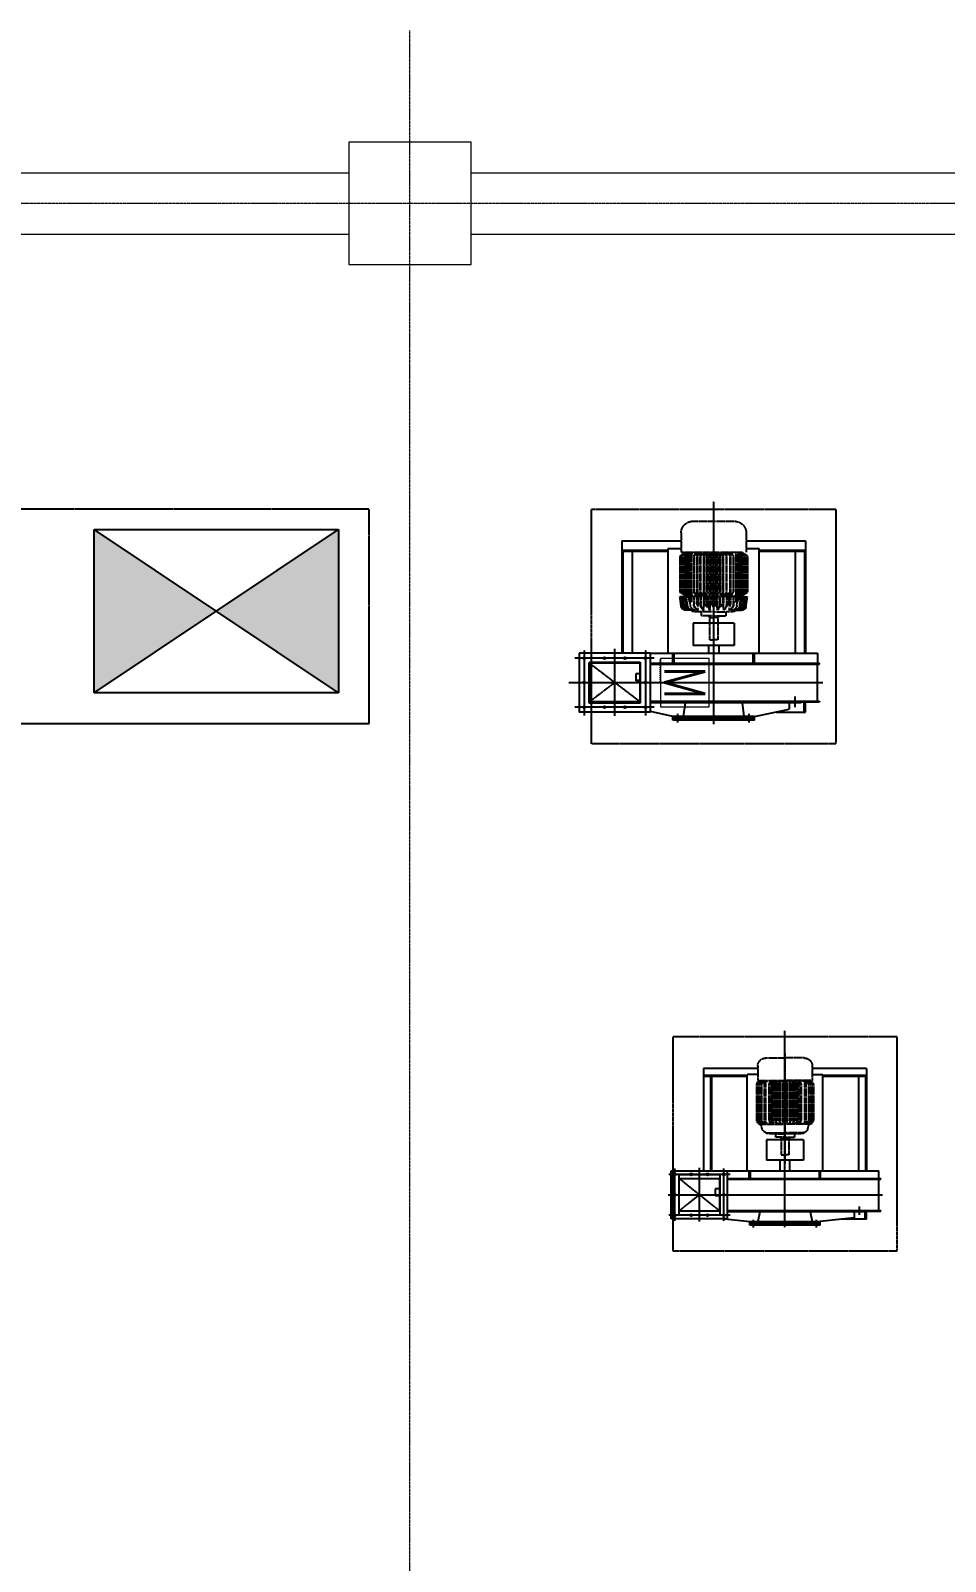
# Model space of a CAD drawing. Extents: x -59767 to 1106559, y -1290 to 1129522.
# Drawn here: x 126997 to 131485, y 611020 to 618526 of the extents above; entities that cross this region are included whole.
import ezdxf
from ezdxf.enums import TextEntityAlignment as Align

# ---------------------------------------------------------------- set-up
doc = ezdxf.new("R2010")
doc.units = 0
for name, pattern in [('CENTER', [2, 1.25, -0.25, 0.25, -0.25]), ('CENTER2', [1.125, 0.75, -0.125, 0.125, -0.125]), ('HIDDEN', [0.375, 0.25, -0.125]), ('HIDDENX2', [0.75, 0.5, -0.25]), ('PHANTOM', [2.5, 1.25, -0.25, 0.25, -0.25, 0.25, -0.25]), ('PHANTOM2', [1.25, 0.625, -0.125, 0.125, -0.125, 0.125, -0.125])]:
    doc.linetypes.add(name, pattern=pattern)
doc.layers.get('0').update_dxf_attribs({"linetype": 'CONTINUOUS', "lineweight": 9})
for name, color, linetype in [('1', 2, 'CONTINUOUS'), ('EA-G101', 3, 'CONTINUOUS'), ('EA-G112', 3, 'CONTINUOUS'), ('EQUIP', 6, 'CONTINUOUS'), ('EQUIP-PAD', 1, 'PHANTOM2'), ('SIZE', 2, 'CONTINUOUS'), ('VD', 2, 'HIDDEN')]:
    doc.layers.add(name, color=color, linetype=linetype)
for name, color, linetype, lineweight in [('COLUMN', 2, 'CONTINUOUS', 9), ('TEXT', 3, 'CONTINUOUS', 9), ('WALL_200', 3, 'CONTINUOUS', 9), ('중심선', 1, 'CENTER', 9)]:
    doc.layers.add(name, color=color, linetype=linetype, lineweight=lineweight)
doc.styles.add('ROMANS', font='romans.shx', dxfattribs={"bigfont": 'whgtxt.shx'})

# ---------------------------------------------------------------- blocks, each defined once
blk = doc.blocks.new('column600')
at = {"layer": 'COLUMN', "linetype": 'Continuous'}
blk.add_lwpolyline([(-300, -300), (300, -300), (300, 300), (-300, 300)], close=True, dxfattribs=at)
blk = doc.blocks.new('10mh')
at = {"color": 6, "linetype": 'PHANTOM'}
for p, q in [((-19, 0), (0, 0)), ((-19, -80), (-19, 0)), ((19, 0), (0, 0)), ((19, -80), (19, 0)), ((-111.5, -127.3), (-118.5, -151.5)), ((-92, -108.3), (-92, -106.4)), ((-92, -109.1), (0, -109.1)), ((-46.5, -100.5), (-46.5, -89.5)), ((-46.5, -103.5), (0, -103.5)), ((0, -87.5), (-44.5, -87.5)), ((-20, -80), (0, -80)), ((-20, -87.5), (-20, -80)), ((20, -80), (0, -80)), ((0, -87.5), (44.5, -87.5)), ((46.5, -103.5), (0, -103.5)), ((92, -109.1), (0, -109.1)), ((20, -87.5), (20, -80)), ((46.5, -100.5), (46.5, -89.5)), ((92, -108.3), (92, -106.4)), ((111.5, -127.3), (118.5, -151.5)), ((-140, -167.2), (-122.5, -154.5)), ((-140, -258), (-140, -167.2)), ((-122.5, -154.5), (-139.3, -167.2)), ((-139.3, -258), (-139.3, -167.2)), ((-137.1, -258), (-137.1, -167.2)), ((-136.6, -167.2), (-120, -154.5)), ((-136.6, -167.2), (-121.1, -154.5)), ((-136.6, -258), (-136.6, -167.2)), ((-135.5, -164.3), (-135.5, -160.2)), ((-132.6, -167.2), (-117.2, -154.5)), ((-132.6, -258), (-132.6, -167.2)), ((-131.7, -167.2), (-115.5, -154.5)), ((-131.7, -258), (-131.7, -167.2)), ((-130.5, -151.5), (0, -151.5)), ((-130.5, -155.2), (-130.5, -151.5)), ((-125.8, -167.2), (-111.4, -154.5)), ((-125.8, -258), (-125.8, -167.2)), ((-124.5, -167.2), (-109, -154.5)), ((-124.5, -258), (-124.5, -167.2)), ((-103.7, -154.5), (-116.8, -167.2)), ((-116.8, -258), (-116.8, -167.2)), ((-115.5, -158.1), (-115.5, -154.5)), ((-115.2, -167.2), (-102.8, -157)), ((-115.2, -258), (-115.2, -167.2)), ((-109, -159.7), (-109, -154.5)), ((-102.8, -258), (-102.8, -154.5)), ((-86.5, -154.5), (-102.8, -154.5)), ((-97.7, -154.5), (-97.7, -151.5)), ((-95, -258), (-95, -154.5)), ((-86.5, -154.5), (-86.5, -151.5)), ((-78.8, -167.2), (-70.5, -154.5)), ((-78.8, -258), (-78.8, -167.2)), ((-76.3, -167.2), (-66.1, -154.5)), ((-76.3, -258), (-76.3, -167.2)), ((-75.7, -162.4), (-75.7, -151.5)), ((-66.1, -258), (-66.1, -154.5)), ((-56.8, -154.5), (-63.1, -167.2)), ((-63.1, -167.2), (-63.1, -258)), ((-52, -154.5), (-60.4, -167.2)), ((-60.4, -167.2), (-60.4, -258)), ((-52, -167.2), (-52, -361.5)), ((-42, -154.5), (-46.3, -167.2)), ((-46.3, -167.2), (-46.3, -348.8)), ((-37, -154.5), (-43.4, -167.2)), ((-43.4, -167.2), (-43.4, -348.8)), ((-37, -167.2), (-37, -361.5)), ((-26.6, -154.5), (-28.7, -167.2)), ((-28.7, -167.2), (-28.7, -348.8)), ((-21.3, -154.5), (-25.7, -167.2)), ((-25.7, -167.2), (-25.7, -348.8)), ((-21.3, -167.2), (-21.3, -361.5)), ((-10.7, -154.5), (-10.6, -167.2)), ((-10.6, -167.2), (-10.6, -348.8)), ((-10.6, -167.2), (-10.6, -204.5)), ((-5.4, -154.5), (-7.6, -167.2)), ((-7.6, -167.2), (-7.6, -348.8)), ((-5.4, -167.2), (-5.4, -361.5)), ((130.5, -151.5), (0, -151.5)), ((5.4, -154.5), (7.6, -167.2)), ((5.4, -167.2), (5.4, -361.5)), ((7.6, -167.2), (7.6, -348.8)), ((10.7, -154.5), (10.6, -167.2)), ((10.6, -167.2), (10.6, -348.8)), ((10.6, -167.2), (10.6, -204.5)), ((21.3, -154.5), (25.7, -167.2)), ((21.3, -167.2), (21.3, -361.5)), ((25.7, -167.2), (25.7, -348.8)), ((26.6, -154.5), (28.7, -167.2)), ((28.7, -167.2), (28.7, -348.8)), ((37, -154.5), (43.4, -167.2)), ((37, -167.2), (37, -361.5)), ((42, -154.5), (46.3, -167.2)), ((43.4, -167.2), (43.4, -348.8)), ((46.3, -167.2), (46.3, -348.8)), ((52, -154.5), (60.4, -167.2)), ((52, -167.2), (52, -361.5)), ((56.8, -154.5), (63.1, -167.2)), ((60.4, -167.2), (60.4, -258)), ((63.1, -167.2), (63.1, -258)), ((66.1, -258), (66.1, -154.5)), ((76.3, -167.2), (66.1, -154.5)), ((78.8, -167.2), (70.5, -154.5)), ((75.7, -162.4), (75.7, -151.5)), ((76.3, -258), (76.3, -167.2)), ((78.8, -258), (78.8, -167.2)), ((86.5, -154.5), (86.5, -151.5)), ((86.5, -154.5), (102.8, -154.5)), ((95, -258), (95, -154.5)), ((97.7, -154.5), (97.7, -151.5)), ((102.8, -258), (102.8, -154.5)), ((115.2, -167.2), (102.8, -157)), ((103.7, -154.5), (116.8, -167.2)), ((124.5, -167.2), (109, -154.5)), ((109, -159.7), (109, -154.5)), ((125.8, -167.2), (111.4, -154.5)), ((115.2, -258), (115.2, -167.2)), ((115.5, -158.1), (115.5, -154.5)), ((131.7, -167.2), (115.5, -154.5)), ((116.8, -258), (116.8, -167.2)), ((132.6, -167.2), (117.2, -154.5)), ((136.6, -167.2), (120, -154.5)), ((136.6, -167.2), (121.1, -154.5)), ((122.5, -154.5), (139.3, -167.2)), ((140, -167.2), (122.5, -154.5)), ((124.5, -258), (124.5, -167.2)), ((125.8, -258), (125.8, -167.2)), ((130.5, -155.2), (130.5, -151.5)), ((131.7, -258), (131.7, -167.2)), ((132.6, -258), (132.6, -167.2)), ((135.5, -164.3), (135.5, -160.2)), ((136.6, -258), (136.6, -167.2)), ((137.1, -258), (137.1, -167.2)), ((139.3, -258), (139.3, -167.2)), ((140, -258), (140, -167.2)), ((-140, -348.8), (-140, -258)), ((-139.3, -348.8), (-139.3, -258)), ((-137.1, -348.8), (-137.1, -258)), ((-136.6, -348.8), (-136.6, -258)), ((-132.6, -348.8), (-132.6, -258)), ((-131.7, -348.8), (-131.7, -258)), ((-125.8, -348.8), (-125.8, -258)), ((-124.5, -348.8), (-124.5, -258)), ((-116.8, -348.8), (-116.8, -258)), ((-115.2, -348.8), (-115.2, -258)), ((-102.8, -361.5), (-102.8, -258)), ((-95, -361.5), (-95, -258)), ((-78.8, -348.8), (-78.8, -258)), ((-76.3, -348.8), (-76.3, -258)), ((-66.1, -361.5), (-66.1, -258)), ((-63.1, -258), (-63.1, -348.8)), ((-60.4, -258), (-60.4, -348.8)), ((60.4, -258), (60.4, -348.8)), ((63.1, -258), (63.1, -348.8)), ((66.1, -361.5), (66.1, -258)), ((76.3, -348.8), (76.3, -258)), ((78.8, -348.8), (78.8, -258)), ((95, -361.5), (95, -258)), ((102.8, -361.5), (102.8, -258)), ((115.2, -348.8), (115.2, -258)), ((116.8, -348.8), (116.8, -258)), ((124.5, -348.8), (124.5, -258)), ((125.8, -348.8), (125.8, -258)), ((131.7, -348.8), (131.7, -258)), ((132.6, -348.8), (132.6, -258)), ((136.6, -348.8), (136.6, -258)), ((137.1, -348.8), (137.1, -258)), ((139.3, -348.8), (139.3, -258)), ((140, -348.8), (140, -258)), ((-122.5, -361.5), (-140, -348.8)), ((-139.3, -348.8), (-122.5, -361.5)), ((-120, -361.5), (-136.6, -348.8)), ((-121.1, -361.5), (-136.6, -348.8)), ((-135.5, -355.8), (-135.5, -351.7)), ((-134, -364.5), (0, -364.5)), ((-134, -435.5), (-134, -364.5)), ((-117.2, -361.5), (-132.6, -348.8)), ((-115.5, -361.5), (-131.7, -348.8)), ((-130.5, -364.5), (-130.5, -360.8)), ((-111.4, -361.5), (-125.8, -348.8)), ((-109, -361.5), (-124.5, -348.8)), ((-116.8, -348.8), (-103.7, -361.5)), ((-115.5, -361.5), (-115.5, -357.9)), ((-102.8, -359), (-115.2, -348.8)), ((-109, -361.5), (-109, -356.3)), ((-102.8, -361.5), (-86.5, -361.5)), ((-97.7, -362.5), (-97.7, -361.5)), ((-86.5, -362.5), (-86.5, -361.5)), ((-70.5, -361.5), (-78.8, -348.8)), ((-66.1, -361.5), (-76.3, -348.8)), ((-75.7, -362.5), (-75.7, -353.6)), ((-63.1, -348.8), (-56.8, -361.5)), ((-60.4, -348.8), (-52, -361.5)), ((-46.3, -348.8), (-42, -361.5)), ((-43.4, -348.8), (-37, -361.5)), ((-28.7, -348.8), (-26.6, -361.5)), ((-25.7, -348.8), (-21.3, -361.5)), ((-10.6, -348.8), (-10.7, -361.5)), ((-7.6, -348.8), (-5.4, -361.5)), ((134, -364.5), (0, -364.5)), ((7.6, -348.8), (5.4, -361.5)), ((10.6, -348.8), (10.7, -361.5)), ((25.7, -348.8), (21.3, -361.5)), ((28.7, -348.8), (26.6, -361.5)), ((43.4, -348.8), (37, -361.5)), ((46.3, -348.8), (42, -361.5)), ((60.4, -348.8), (52, -361.5)), ((63.1, -348.8), (56.8, -361.5)), ((66.1, -361.5), (76.3, -348.8)), ((70.5, -361.5), (78.8, -348.8)), ((75.7, -362.5), (75.7, -353.6)), ((86.5, -362.5), (86.5, -361.5)), ((102.8, -361.5), (86.5, -361.5)), ((97.7, -362.5), (97.7, -361.5)), ((102.8, -359), (115.2, -348.8)), ((116.8, -348.8), (103.7, -361.5)), ((109, -361.5), (124.5, -348.8)), ((109, -361.5), (109, -356.3)), ((111.4, -361.5), (125.8, -348.8)), ((115.5, -361.5), (131.7, -348.8)), ((115.5, -361.5), (115.5, -357.9)), ((117.2, -361.5), (132.6, -348.8)), ((120, -361.5), (136.6, -348.8)), ((121.1, -361.5), (136.6, -348.8)), ((139.3, -348.8), (122.5, -361.5)), ((122.5, -361.5), (140, -348.8)), ((130.5, -364.5), (130.5, -360.8)), ((134, -435.5), (134, -364.5)), ((135.5, -355.8), (135.5, -351.7)), ((-94, -475.5), (0, -475.5)), ((94, -475.5), (0, -475.5))]:
    blk.add_line(p, q, dxfattribs=at)
at = {"color": 1, "linetype": 'CENTER'}
blk.add_line((0, -497.4), (0, 43.7), dxfattribs=at)
at = {"color": 6, "linetype": 'PHANTOM'}
for centre, radius, start, end in [((-86.5, -134.5), 26, 103.93027, 163.83052), ((-93, -108.3), 1, 283.93012, 359.99925), ((-91, -106.4), 1, 94.78314, 180.00025), ((-46.6, -636.5), 533, 90.30576, 94.78311), ((-49.5, -100.5), 3, 270.30581, 359.9998), ((-44.5, -89.5), 2, 90, 179.99998), ((44.5, -89.5), 2, 0.00002, 90), ((49.5, -100.5), 3, 180.0002, 269.69419), ((46.6, -636.5), 533, 85.21689, 89.69424), ((91, -106.4), 1, 359.99975, 85.21686), ((93, -108.3), 1, 180.00075, 256.06988), ((86.5, -134.5), 26, 16.16948, 76.06973), ((-132.5, -160.2), 3, 89.99982, 179.99998), ((-132.5, -155.2), 2, 270.00004, 0.00002), ((132.5, -155.2), 2, 179.99998, 269.99996), ((132.5, -160.2), 3, 0.00002, 90.00018), ((-132.5, -355.8), 3, 179.99998, 270.00018), ((-132.5, -360.8), 2, 0.00002, 90), ((132.5, -360.8), 2, 90, 179.99998), ((132.5, -355.8), 3, 269.99982, 0.00002), ((-94, -435.5), 40, 180, 270), ((94, -435.5), 40, 270, 0)]:
    blk.add_arc(centre, radius, start, end, dxfattribs=at)
blk = doc.blocks.new('15HPM1')
at = {"color": 6, "linetype": 'PHANTOM'}
for p, q in [((-21, -110), (-21, 0)), ((-21, 0), (0, 0)), ((21, 0), (0, 0)), ((21, -110), (21, 0)), ((-87.6, -146.2), (-139.6, -146.2)), ((-106, -144.2), (-106, -141.3)), ((-90.5, -156.1), (-78.4, -144.2)), ((-88.1, -157.7), (-76.4, -146.2)), ((-76.4, -146.2), (-76.4, -157.3)), ((-60.5, -136), (-60.5, -120)), ((0, -138), (-60.5, -138)), ((0, -118), (-58.5, -118)), ((-56.8, -152.8), (-50.4, -144.5)), ((-54, -153.8), (-48.2, -146.2)), ((-48.2, -146.2), (-48.2, -210.8)), ((-26.8, -158.7), (-20.2, -144.9)), ((-23.8, -159.3), (-17.5, -146.2)), ((-22.5, -110), (0, -110)), ((-22.5, -118), (-22.5, -110)), ((-17.5, -146.2), (-17.5, -210.8)), ((22.5, -110), (0, -110)), ((0, -118), (58.5, -118)), ((0, -138), (60.5, -138)), ((17.5, -146.2), (17.5, -210.8)), ((23.8, -159.3), (17.5, -146.2)), ((26.8, -158.7), (20.2, -144.9)), ((22.5, -118), (22.5, -110)), ((48.2, -146.2), (48.2, -210.8)), ((54, -153.8), (48.2, -146.2)), ((56.8, -152.8), (50.4, -144.5)), ((60.5, -136), (60.5, -120)), ((88.1, -157.7), (76.4, -146.2)), ((76.4, -146.2), (76.4, -157.3)), ((90.5, -156.1), (78.4, -144.2)), ((87.6, -146.2), (139.6, -146.2)), ((106, -144.2), (106, -141.3)), ((-139.5, -218), (-166.7, -233.6)), ((-158.9, -163), (-165.4, -210.8)), ((-136.9, -210.8), (-165.4, -210.8)), ((-156, -160.6), (-162.9, -210.8)), ((-139.5, -218), (-162.9, -233.6)), ((-152.5, -160.6), (-159.4, -210.8)), ((-139.5, -218), (-158.6, -233.6)), ((-146.8, -163), (-153.3, -210.8)), ((-136.3, -218), (-153.3, -233.6)), ((-136.3, -218), (-153.3, -233.6)), ((-136.3, -218), (-152.6, -233.6)), ((-139.2, -166.6), (-145.2, -210.8)), ((-136.3, -218), (-145.2, -233.6)), ((-137.7, -166.6), (-143.7, -210.8)), ((-136.3, -218), (-143.7, -233.6)), ((-139.5, -215), (141, -215)), ((-139.5, -218), (-139.5, -215)), ((-131, -167.8), (-137.5, -215)), ((-136.3, -323), (-136.3, -218)), ((-129.6, -169), (-135.3, -210.8)), ((-130.9, -218), (-135.3, -233.6)), ((-127.8, -169), (-133.5, -210.8)), ((-133.5, -210.8), (-121.4, -210.8)), ((-126.1, -218), (-133.5, -233.6)), ((-126.1, -323), (-126.1, -218)), ((-104.3, -188.6), (-121.4, -188.6)), ((-121.4, -215), (-121.4, -188.6)), ((-121.4, -323), (-121.4, -215)), ((-102.9, -218), (-121.4, -218)), ((-117.3, -215), (-117.3, -188.6)), ((-117.3, -323), (-117.3, -218)), ((-113.7, -169), (-116.4, -188.6)), ((-108.7, -215), (-108.7, -188.6)), ((-108.7, -323), (-108.7, -218)), ((-102.9, -218), (-102.9, -215)), ((-85.6, -218), (-98, -233.6)), ((-97.9, -210.8), (-97.9, -173.9)), ((-95.5, -210.8), (-95.5, -175.5)), ((-76.4, -218), (-95.5, -233.6)), ((-89, -222.3), (-89, -215)), ((-82.2, -210.8), (-82.2, -177.3)), ((-73.5, -218), (-82.2, -233.6)), ((-81.3, -172.6), (-79, -164.3)), ((-79.6, -210.8), (-79.6, -179)), ((-62.7, -218), (-79.6, -233.6)), ((-78.8, -173.3), (-76.4, -165)), ((-76.4, -165), (-76.4, -210.8)), ((-76.4, -223.3), (-76.4, -218)), ((-65.4, -210.8), (-65.4, -178.2)), ((-59.6, -218), (-65.4, -233.6)), ((-62.7, -210.8), (-62.7, -179.2)), ((-62.7, -226.4), (-62.7, -218)), ((-48.2, -218), (-62.6, -233.6)), ((-48.2, -218), (-48.2, -428)), ((-47.8, -210.8), (-47.8, -183.9)), ((-44.9, -218), (-47.8, -233.6)), ((-44.9, -210.8), (-44.9, -185.1)), ((-33.1, -218), (-44.9, -233.6)), ((-40.3, -167.8), (-35.1, -162.9)), ((-38.3, -169.9), (-33.1, -165)), ((-33.1, -165), (-33.1, -210.8)), ((-33.1, -218), (-33.1, -428)), ((-29.5, -210.8), (-29.5, -170.7)), ((-26.6, -210.8), (-26.6, -171.3)), ((-17.5, -218), (-26.6, -233.6)), ((-17.5, -218), (-17.5, -428)), ((-14, -218), (-14, -428)), ((-14, -218), (-10.9, -233.6)), ((-10.9, -210.8), (-10.9, -178.1)), ((-8.7, -171.6), (-4.3, -163.6)), ((-7.9, -210.8), (-7.9, -179.7)), ((-1.8, -218), (-7.9, -233.6)), ((-6.2, -173), (-1.8, -165)), ((6.2, -173), (1.8, -165)), ((1.8, -218), (7.9, -233.6)), ((8.7, -171.6), (4.3, -163.6)), ((7.9, -210.8), (7.9, -179.7)), ((10.9, -210.8), (10.9, -178.1)), ((14, -218), (10.9, -233.6)), ((14, -218), (14, -428)), ((17.5, -218), (17.5, -428)), ((17.5, -218), (26.6, -233.6)), ((26.6, -210.8), (26.6, -171.3)), ((29.5, -210.8), (29.5, -170.7)), ((33.1, -165), (33.1, -210.8)), ((38.3, -169.9), (33.1, -165)), ((33.1, -218), (33.1, -428)), ((33.1, -218), (44.9, -233.6)), ((40.3, -167.8), (35.1, -162.9)), ((44.9, -210.8), (44.9, -185.1)), ((44.9, -218), (47.8, -233.6)), ((47.8, -210.8), (47.8, -183.9)), ((48.2, -218), (48.2, -428)), ((48.2, -218), (62.6, -233.6)), ((59.6, -218), (65.4, -233.6)), ((62.7, -210.8), (62.7, -179.2)), ((62.7, -226.4), (62.7, -218)), ((62.7, -218), (79.6, -233.6)), ((65.4, -210.8), (65.4, -178.2)), ((73.5, -218), (82.2, -233.6)), ((76.4, -165), (76.4, -210.8)), ((78.8, -173.3), (76.4, -165)), ((76.4, -218), (95.5, -233.6)), ((76.4, -223.3), (76.4, -218)), ((81.3, -172.6), (79, -164.3)), ((79.6, -210.8), (79.6, -179)), ((82.2, -210.8), (82.2, -177.3)), ((85.6, -218), (98, -233.6)), ((89, -222.3), (89, -215)), ((95.5, -210.8), (95.5, -175.5)), ((97.9, -210.8), (97.9, -173.9)), ((102.9, -218), (102.9, -215)), ((102.9, -218), (121.4, -218)), ((104.3, -188.6), (121.4, -188.6)), ((108.7, -215), (108.7, -188.6)), ((108.7, -323), (108.7, -218)), ((113.7, -169), (116.4, -188.6)), ((117.3, -215), (117.3, -188.6)), ((117.3, -323), (117.3, -218)), ((121.4, -215), (121.4, -188.6)), ((133.5, -210.8), (121.4, -210.8)), ((121.4, -323), (121.4, -215)), ((126.1, -323), (126.1, -218)), ((126.1, -218), (133.5, -233.6)), ((127.8, -169), (133.5, -210.8)), ((129.6, -169), (135.3, -210.8)), ((130.9, -218), (135.3, -233.6)), ((131, -167.8), (137.5, -215)), ((136.3, -323), (136.3, -218)), ((136.3, -218), (153.3, -233.6)), ((136.3, -218), (153.3, -233.6)), ((136.3, -218), (152.6, -233.6)), ((136.3, -218), (145.2, -233.6)), ((136.3, -218), (143.7, -233.6)), ((136.9, -210.8), (165.4, -210.8)), ((137.7, -166.6), (143.7, -210.8)), ((139.2, -166.6), (145.2, -210.8)), ((139.5, -218), (139.5, -215)), ((139.5, -218), (166.7, -233.6)), ((139.5, -218), (162.9, -233.6)), ((139.5, -218), (158.6, -233.6)), ((146.8, -163), (153.3, -210.8)), ((152.5, -160.6), (159.4, -210.8)), ((156, -160.6), (162.9, -210.8)), ((158.9, -163), (165.4, -210.8)), ((-166.7, -323), (-166.7, -233.6)), ((-162.9, -323), (-162.9, -233.6)), ((-158.6, -323), (-158.6, -233.6)), ((-153.3, -323), (-153.3, -233.6)), ((-152.6, -323), (-152.6, -233.6)), ((-145.2, -323), (-145.2, -233.6)), ((-143.7, -323), (-143.7, -233.6)), ((-135.3, -323), (-135.3, -233.6)), ((-133.5, -323), (-133.5, -233.6)), ((-98, -323), (-98, -233.6)), ((-95.5, -323), (-95.5, -233.6)), ((-82.2, -323), (-82.2, -233.6)), ((-79.6, -323), (-79.6, -233.6)), ((-65.4, -233.6), (-65.4, -412.4)), ((-62.6, -233.6), (-62.6, -412.4)), ((-47.8, -233.6), (-47.8, -412.4)), ((-44.9, -233.6), (-44.9, -412.4)), ((-29.5, -233.6), (-29.5, -428)), ((-26.6, -233.6), (-26.6, -412.4)), ((-10.9, -233.6), (-10.9, -412.4)), ((-7.9, -233.6), (-7.9, -412.4)), ((7.9, -233.6), (7.9, -412.4)), ((10.9, -233.6), (10.9, -412.4)), ((26.6, -233.6), (26.6, -412.4)), ((29.5, -233.6), (29.5, -428)), ((44.9, -233.6), (44.9, -412.4)), ((47.8, -233.6), (47.8, -412.4)), ((62.6, -233.6), (62.6, -412.4)), ((65.4, -233.6), (65.4, -412.4)), ((79.6, -323), (79.6, -233.6)), ((82.2, -323), (82.2, -233.6)), ((95.5, -323), (95.5, -233.6)), ((98, -323), (98, -233.6)), ((133.5, -323), (133.5, -233.6)), ((135.3, -323), (135.3, -233.6)), ((143.7, -323), (143.7, -233.6)), ((145.2, -323), (145.2, -233.6)), ((152.6, -323), (152.6, -233.6)), ((153.3, -323), (153.3, -233.6)), ((158.6, -323), (158.6, -233.6)), ((162.9, -323), (162.9, -233.6)), ((166.7, -323), (166.7, -233.6)), ((-166.7, -412.4), (-166.7, -323)), ((-162.9, -412.4), (-162.9, -323)), ((-158.6, -412.4), (-158.6, -323)), ((-153.3, -412.4), (-153.3, -323)), ((-152.6, -412.4), (-152.6, -323)), ((-145.2, -412.4), (-145.2, -323)), ((-143.7, -412.4), (-143.7, -323)), ((-136.3, -428), (-136.3, -323)), ((-135.3, -412.4), (-135.3, -323)), ((-133.5, -412.4), (-133.5, -323)), ((-126.1, -428), (-126.1, -323)), ((-121.4, -431), (-121.4, -323)), ((-117.3, -428), (-117.3, -323)), ((-108.7, -428), (-108.7, -323)), ((-98, -412.4), (-98, -323)), ((-95.5, -412.4), (-95.5, -323)), ((-82.2, -412.4), (-82.2, -323)), ((-79.6, -412.4), (-79.6, -323)), ((79.6, -412.4), (79.6, -323)), ((82.2, -412.4), (82.2, -323)), ((95.5, -412.4), (95.5, -323)), ((98, -412.4), (98, -323)), ((108.7, -428), (108.7, -323)), ((117.3, -428), (117.3, -323)), ((121.4, -431), (121.4, -323)), ((126.1, -428), (126.1, -323)), ((133.5, -412.4), (133.5, -323)), ((135.3, -412.4), (135.3, -323)), ((136.3, -428), (136.3, -323)), ((143.7, -412.4), (143.7, -323)), ((145.2, -412.4), (145.2, -323)), ((152.6, -412.4), (152.6, -323)), ((153.3, -412.4), (153.3, -323)), ((158.6, -412.4), (158.6, -323)), ((162.9, -412.4), (162.9, -323)), ((166.7, -412.4), (166.7, -323)), ((-166.7, -412.4), (-139.5, -428)), ((-162.9, -412.4), (-139.5, -428)), ((-159.5, -431), (141, -431)), ((-159.5, -525), (-159.5, -431)), ((-158.6, -412.4), (-139.5, -428)), ((-153.3, -412.4), (-136.3, -428)), ((-153.3, -412.4), (-136.3, -428)), ((-152.6, -412.4), (-136.3, -428)), ((-145.2, -412.4), (-136.3, -428)), ((-143.7, -412.4), (-136.3, -428)), ((-139.5, -431), (-139.5, -428)), ((-135.3, -412.4), (-130.9, -428)), ((-133.5, -412.4), (-126.1, -428)), ((-121.4, -428), (-102.9, -428)), ((-102.9, -431), (-102.9, -428)), ((-98, -412.4), (-85.6, -428)), ((-95.5, -412.4), (-76.4, -428)), ((-89, -431), (-89, -423.6)), ((-82.2, -412.4), (-73.5, -428)), ((-79.6, -412.4), (-62.7, -428)), ((-76.4, -428), (-76.4, -422.7)), ((-65.4, -412.4), (-59.6, -428)), ((-62.7, -428), (-62.7, -419.6)), ((-62.6, -412.4), (-48.2, -428)), ((-47.8, -412.4), (-44.9, -428)), ((-44.9, -412.4), (-33.1, -428)), ((-26.6, -412.4), (-17.5, -428)), ((-10.9, -412.4), (-14, -428)), ((-7.9, -412.4), (-1.8, -428)), ((7.9, -412.4), (1.8, -428)), ((10.9, -412.4), (14, -428)), ((26.6, -412.4), (17.5, -428)), ((44.9, -412.4), (33.1, -428)), ((47.8, -412.4), (44.9, -428)), ((62.6, -412.4), (48.2, -428)), ((65.4, -412.4), (59.6, -428)), ((79.6, -412.4), (62.7, -428)), ((62.7, -428), (62.7, -419.6)), ((82.2, -412.4), (73.5, -428)), ((95.5, -412.4), (76.4, -428)), ((76.4, -428), (76.4, -422.7)), ((98, -412.4), (85.6, -428)), ((89, -431), (89, -423.6)), ((102.9, -431), (102.9, -428)), ((121.4, -428), (102.9, -428)), ((133.5, -412.4), (126.1, -428)), ((135.3, -412.4), (130.9, -428)), ((153.3, -412.4), (136.3, -428)), ((153.3, -412.4), (136.3, -428)), ((152.6, -412.4), (136.3, -428)), ((145.2, -412.4), (136.3, -428)), ((143.7, -412.4), (136.3, -428)), ((166.7, -412.4), (139.5, -428)), ((162.9, -412.4), (139.5, -428)), ((158.6, -412.4), (139.5, -428)), ((139.5, -431), (139.5, -428)), ((159.5, -525), (159.5, -431)), ((-102.5, -582), (103, -582))]:
    blk.add_line(p, q, dxfattribs=at)
for centre, radius, start, end in [((-139.6, -165.7), 19.4, 90.00001, 172.20685), ((-139.5, -162.9), 16.7, 90.00002, 172.20685), ((-136, -162.9), 16.7, 90.00002, 172.20685), ((-127.5, -165.7), 19.4, 90.00001, 172.20685), ((-115.8, -169.8), 23.6, 90.00013, 172.20685), ((-114.3, -169.8), 23.6, 90.00008, 172.20685), ((-104.5, -173), 27, 96.93192, 171.21188), ((-103.4, -172.6), 26.4, 90, 172.20685), ((-101.6, -172.6), 26.4, 90.00011, 172.20685), ((-87.6, -172.6), 26.4, 90.00008, 172.20685), ((-108, -144.2), 2, 273.50327, 359.99505), ((-104, -141.3), 2, 93.99609, 180.00714), ((-67, -671), 533, 89.51806, 93.9956), ((-62.5, -136), 2, 269.5183, 359.97175), ((-58.5, -120), 2, 90, 179.99998), ((58.5, -120), 2, 0.00002, 90), ((62.5, -136), 2, 180.02825, 270.4817), ((67, -671), 533, 86.0044, 90.48194), ((87.6, -172.6), 26.4, 7.79315, 89.99992), ((101.6, -172.6), 26.4, 7.79315, 89.99989), ((103.4, -172.6), 26.4, 7.79315, 90), ((104, -141.3), 2, 359.99286, 86.00391), ((108, -144.2), 2, 180.00495, 266.49673), ((104.5, -173), 27, 8.78812, 83.06808), ((114.3, -169.8), 23.6, 7.79315, 89.99992), ((115.8, -169.8), 23.6, 7.79315, 89.99987), ((127.5, -165.7), 19.4, 7.79315, 89.99999), ((136, -162.9), 16.7, 7.79315, 89.99998), ((139.5, -162.9), 16.7, 7.79315, 89.99998), ((139.6, -165.7), 19.4, 7.79315, 89.99999), ((-72.9, -173.9), 25, 134.50882, 180.00004), ((-70.5, -175.5), 25, 134.50881, 179.99998), ((-58.8, -179), 23.5, 163.99341, 180.0002), ((-58.8, -179), 20.8, 163.99341, 180.0002), ((-23.8, -178.2), 41.7, 142.45213, 180.00004), ((-21, -179.2), 41.7, 142.45209, 179.99998), ((-24.1, -185.1), 23.7, 133.23146, 180.00009), ((-24.1, -185.1), 20.8, 133.23146, 180.00009), ((-1.7, -170.7), 27.8, 154.3206, 180.00015), ((1.2, -171.3), 27.8, 154.3206, 180.00015), ((6, -179.7), 16.8, 151.07304, 180.00042), ((6, -179.7), 13.9, 151.07304, 180.00042), ((-6, -179.7), 13.9, 359.99958, 28.92696), ((-6, -179.7), 16.8, 359.99958, 28.92696), ((-1.2, -171.3), 27.8, 359.99985, 25.6794), ((1.7, -170.7), 27.8, 359.99985, 25.6794), ((24.1, -185.1), 20.8, 359.99991, 46.76854), ((24.1, -185.1), 23.7, 359.99991, 46.76854), ((21, -179.2), 41.7, 0.00002, 37.54791), ((23.8, -178.2), 41.7, 359.99996, 37.54787), ((58.8, -179), 20.8, 359.9998, 16.00659), ((58.8, -179), 23.5, 359.9998, 16.00659), ((70.5, -175.5), 25, 0.00002, 45.49119), ((72.9, -173.9), 25, 359.99996, 45.49118), ((-102.5, -525), 57, 180, 270), ((102.5, -525), 57, 270, 0)]:
    blk.add_arc(centre, radius, start, end, dxfattribs=at)

msp = doc.modelspace()

# ---------------------------------------------------------------- hatches: boundary and pattern name
at = {"layer": '1'}
msp.add_hatch(color=256, dxfattribs=at).paths.add_polyline_path([(127308.2, 615279.4), (128508.2, 616079.4), (128508.2, 615279.4), (127308.2, 616079.4)])

# ---------------------------------------------------------------- linework, layer by layer
for p, q in [((127308.2, 615279.4), (127308.2, 616079.4)), ((127308.2, 616079.4), (128508.2, 616079.4)), ((128508.2, 615279.4), (127308.2, 616079.4)), ((127308.2, 615279.4), (128508.2, 616079.4)), ((128508.2, 616079.4), (128508.2, 615279.4)), ((128508.2, 615279.4), (127308.2, 615279.4))]:
    msp.add_line(p, q, dxfattribs=at)
at = {"layer": 'EA-G101', "linetype": 'HIDDENX2', "ltscale": 0.5}
for p, q in [((130378.2, 612738), (130178.2, 612898)), ((130278.2, 612818), (130178.2, 612738))]:
    msp.add_line(p, q, dxfattribs=at)
msp.add_lwpolyline([(130378.2, 612738), (130178.2, 612738), (130178.2, 612898), (130378.2, 612898)], close=True, dxfattribs=at)
at = {"layer": 'EA-G112', "linetype": 'HIDDENX2', "ltscale": 0.5}
for p, q in [((129988.2, 615234.4), (129738.2, 615424.4)), ((129863.2, 615329.4), (129738.2, 615234.4))]:
    msp.add_line(p, q, dxfattribs=at)
msp.add_lwpolyline([(129988.2, 615424.4), (129738.2, 615424.4), (129738.2, 615234.4), (129988.2, 615234.4)], close=True, dxfattribs=at)
at = {"layer": 'EQUIP', "color": 1, "linetype": 'CENTER2'}
for p, q in [((130348.2, 616217.5), (130348.2, 615125)), ((130348.2, 616150.7), (130348.2, 615517.3)), ((130056.2, 615449.4), (129667.9, 615449.4)), ((129713.2, 615488.7), (129713.2, 615168)), ((129863.2, 615166.3), (129863.2, 615494.5)), ((130013.2, 615488.7), (130013.2, 615168)), ((129639.4, 615329.4), (130884.5, 615329.4)), ((130056.2, 615209.4), (129667.9, 615209.4)), ((130698.2, 612657.5), (130698.2, 613623.6)), ((130158.2, 612688.4), (130158.2, 612947.1)), ((130278.2, 612686.5), (130278.2, 612950.2)), ((130398.2, 612688.4), (130398.2, 612947.1)), ((130428.9, 612918), (130128, 612918)), ((130124.4, 612818), (131177.2, 612818)), ((130428.9, 612718), (130128, 612718))]:
    msp.add_line(p, q, dxfattribs=at)
at = {"layer": 'EQUIP'}
for p, q in [((129898.2, 616024.4), (130188.7, 616024.4)), ((129898.2, 616024.4), (129898.2, 615474.4)), ((130507.7, 616024.4), (130798.2, 616024.4)), ((130798.2, 616024.4), (130798.2, 615474.4)), ((129898.2, 615979.4), (130125.7, 615979.4)), ((129898.2, 615974.4), (130125.7, 615974.4)), ((129903.2, 615974.4), (129903.2, 615474.4)), ((129948.2, 615974.4), (129948.2, 615474.4)), ((130125.7, 615986.4), (130188.7, 615986.4)), ((130125.7, 615474.4), (130125.7, 615986.4)), ((130507.7, 615986.4), (130570.8, 615986.4)), ((130570.8, 615474.4), (130570.8, 615986.4)), ((130570.8, 615979.4), (130798.2, 615979.4)), ((130570.8, 615974.4), (130798.2, 615974.4)), ((130748.2, 615974.4), (130748.2, 615474.4)), ((130793.2, 615974.4), (130793.2, 615474.4)), ((130448.4, 615621.1), (130248, 615621.1)), ((130248, 615621.1), (130248, 615510.9)), ((130448.4, 615621.1), (130448.4, 615510.9)), ((130448.4, 615510.9), (130248, 615510.9)), ((130322.2, 615510.9), (130322.2, 615474.4)), ((130374.2, 615510.9), (130374.2, 615474.4)), ((130038.2, 615474.4), (129688.2, 615474.4)), ((129688.2, 615474.4), (129688.2, 615184.4)), ((129738.2, 615424.4), (129738.2, 615234.4)), ((129988.2, 615424.4), (129738.2, 615424.4)), ((129988.2, 615234.4), (129988.2, 615424.4)), ((130038.2, 615474.4), (130858.2, 615474.4)), ((130038.2, 615184.4), (130038.2, 615474.4)), ((130038.2, 615424.4), (130868.2, 615424.4)), ((130148.2, 615424.4), (130148.2, 615474.4)), ((130154.2, 615424.4), (130154.2, 615474.4)), ((130542.2, 615424.4), (130542.2, 615474.4)), ((130548.2, 615424.4), (130548.2, 615474.4)), ((130858.2, 615474.4), (130858.2, 615424.4)), ((130868.2, 615419.9), (130868.2, 615424.4)), ((129967.2, 615372.9), (129967.2, 615340.9)), ((129988.2, 615372.9), (129967.2, 615372.9)), ((130038.2, 615419.9), (130868.2, 615419.9)), ((130858.2, 615238.9), (130858.2, 615419.9)), ((129967.2, 615340.9), (129966.9, 615337.7)), ((129966.9, 615337.7), (129988.2, 615336.4)), ((129966.9, 615337.7), (129988.2, 615337.7)), ((129967.2, 615340.9), (129988.2, 615340.9)), ((129988.2, 615234.4), (129738.2, 615234.4)), ((130038.2, 615238.9), (130868.2, 615238.9)), ((130038.2, 615234.4), (130868.2, 615234.4)), ((130778.2, 615229.9), (130038.2, 615229.9)), ((130208.3, 615229.9), (130199.4, 615163.4)), ((130488.2, 615229.9), (130497, 615163.4)), ((130548.2, 615163.4), (130718.2, 615199.9)), ((130718.2, 615229.9), (130718.2, 615199.9)), ((130748.2, 615208.5), (130748.2, 615261.9)), ((130778.2, 615229.9), (130778.2, 615234.4)), ((130792.2, 615184.4), (130792.2, 615234.4)), ((130798.2, 615184.4), (130798.2, 615234.4)), ((130868.2, 615238.9), (130868.2, 615234.4)), ((130038.2, 615184.4), (129688.2, 615184.4)), ((130148.2, 615163.4), (130038.2, 615187)), ((130548.2, 615163.4), (130148.2, 615163.4)), ((130148.2, 615145.4), (130148.2, 615163.4)), ((130548.2, 615154.4), (130148.2, 615154.4)), ((130548.2, 615145.4), (130148.2, 615145.4)), ((130173.2, 615133.3), (130173.2, 615176.5)), ((130523.2, 615133.3), (130523.2, 615176.5)), ((130548.2, 615145.4), (130548.2, 615163.4)), ((130654.2, 615184.4), (130798.2, 615184.4)), ((130564.2, 613438), (130298.2, 613438)), ((130298.2, 613438), (130298.2, 612936)), ((130512, 613403), (130298.2, 613403)), ((130512, 613398), (130298.2, 613398)), ((130333.2, 613398), (130333.2, 612936)), ((130338.2, 613398), (130338.2, 612936)), ((130564.2, 613408), (130512, 613408)), ((130512, 612936), (130512, 613408)), ((131098.2, 613438), (130832.2, 613438)), ((130832.2, 613408), (130884.5, 613408)), ((130884.5, 612936), (130884.5, 613408)), ((131098.2, 613403), (130884.5, 613403)), ((131098.2, 613398), (130884.5, 613398)), ((131058.2, 613398), (131058.2, 612936)), ((131093.2, 613398), (131093.2, 612936)), ((131098.2, 613438), (131098.2, 612936)), ((130788.3, 613087.5), (130608.1, 613087.5)), ((130608.1, 613087.5), (130608.1, 612988.5)), ((130788.3, 613087.5), (130788.3, 612988.5)), ((130788.3, 612988.5), (130608.1, 612988.5)), ((130673.7, 612936), (130673.7, 612988.5)), ((130722.7, 612936), (130722.7, 612988.5)), ((130140.2, 612700), (130140.2, 612936)), ((130140.2, 612936), (130416.2, 612936)), ((130178.2, 612738), (130178.2, 612898)), ((130178.2, 612898), (130378.2, 612898)), ((130378.2, 612738), (130378.2, 612898)), ((130416.2, 612936), (131158.2, 612936)), ((130416.2, 612700), (130416.2, 612936)), ((130416.2, 612898), (131168.2, 612898)), ((130416.2, 612894.8), (131168.2, 612894.8)), ((130523.2, 612898), (130523.2, 612936)), ((130529.2, 612898), (130529.2, 612936)), ((130867.2, 612898), (130867.2, 612936)), ((130873.2, 612898), (130873.2, 612936)), ((131158.2, 612898), (131158.2, 612936)), ((131158.2, 612741.2), (131158.2, 612894.8)), ((131168.2, 612894.8), (131168.2, 612898)), ((130355.5, 612815.2), (130355.7, 612817.5)), ((130355.5, 612815.2), (130378.2, 612813.9)), ((130355.5, 612815.2), (130378.2, 612815.2)), ((130355.7, 612846.5), (130355.7, 612817.5)), ((130378.2, 612846.5), (130355.7, 612846.5)), ((130355.7, 612817.5), (130378.2, 612817.5)), ((130378.2, 612738), (130178.2, 612738)), ((130416.2, 612741.2), (131168.2, 612741.2)), ((130416.2, 612738), (131168.2, 612738)), ((131083.2, 612734.8), (130416.2, 612734.8)), ((130575, 612734.8), (130565.1, 612687)), ((130821.4, 612734.8), (130831.3, 612687)), ((131038.2, 612734.8), (131038.2, 612704.8)), ((131063.2, 612718.9), (131063.2, 612760.9)), ((131083.2, 612734.8), (131083.2, 612738)), ((131089.2, 612738), (131089.2, 612698)), ((131098.2, 612698), (131098.2, 612738)), ((131168.2, 612738), (131168.2, 612741.2)), ((130416.2, 612700), (130140.2, 612700)), ((130403.2, 612700), (130525.2, 612687)), ((130525.2, 612687), (130871.2, 612687)), ((130525.2, 612669), (130525.2, 612687)), ((130871.2, 612678), (130525.2, 612678)), ((130871.2, 612669), (130525.2, 612669)), ((130543.2, 612657.9), (130543.2, 612694.5)), ((130853.2, 612657.9), (130853.2, 612694.5)), ((131038.2, 612704.8), (130871.2, 612687)), ((130871.2, 612669), (130871.2, 612687)), ((131098.2, 612698), (130974.4, 612698))]:
    msp.add_line(p, q, dxfattribs=at)
for centre in [(129713.2, 615449.4), (129813.2, 615449.4), (129913.2, 615449.4), (130013.2, 615449.4), (129713.2, 615329.4), (130013.2, 615329.4), (129713.2, 615209.4), (129813.2, 615209.4), (129913.2, 615209.4), (130013.2, 615209.4), (130158.2, 612918), (130238.2, 612918), (130318.2, 612918), (130398.2, 612918), (130158.2, 612818), (130398.2, 612818), (130158.2, 612718), (130238.2, 612718), (130318.2, 612718), (130398.2, 612718)]:
    msp.add_circle(centre, 5, dxfattribs=at)
at = {"layer": 'EQUIP-PAD', "ltscale": 0.75}
msp.add_lwpolyline([(128658.2, 616179.4), (125858.2, 616179.4), (125858.2, 615129.4), (128658.2, 615129.4)], close=True, dxfattribs=at)
at = {"layer": 'EQUIP-PAD'}
for points in [[(129748.2, 616179.4), (130948.2, 616179.4), (130948.2, 615029.4), (129748.2, 615029.4)], [(131248.2, 613593), (130148.2, 613593), (130148.2, 612543), (131248.2, 612543)]]:
    msp.add_lwpolyline(points, close=True, dxfattribs=at)
at = {"layer": 'TEXT'}
msp.add_lwpolyline([(130088.2, 615210.6), (130325.8, 615210.6), (130325.8, 615448.2), (130088.2, 615448.2)], close=True, dxfattribs=at)
at = {"layer": 'VD', "linetype": 'HIDDEN', "ltscale": 0.05}
msp.add_lwpolyline([(129638.2, 615329.4), (130088.2, 615329.4), (130088.2, 615448.2)], dxfattribs=at)
at = {"layer": 'VD', "linetype": 'HIDDEN'}
for points in [[(129738.2, 615429.4), (129988.2, 615429.4), (129988.2, 615229.4), (129738.2, 615229.4), (129738.2, 615429.4)], [(130378.2, 612718), (130178.2, 612718), (130178.2, 612918), (130378.2, 612918), (130378.2, 612718)]]:
    msp.add_lwpolyline(points, dxfattribs=at)
at = {"layer": 'WALL_200', "ltscale": 0.5}
for p, q in [((123158.2, 617829.1), (128558.7, 617829.1)), ((129158.2, 617829.1), (134558.7, 617829.1)), ((123158.2, 617529.1), (128558.7, 617529.1)), ((129158.2, 617529.1), (134558.7, 617529.1))]:
    msp.add_line(p, q, dxfattribs=at)
at = {"layer": '중심선'}
for p, q in [((128858.2, 555029.1), (128858.2, 618526.4)), ((154858.2, 617679.1), (62208.2, 617679.1))]:
    msp.add_line(p, q, dxfattribs=at)

# ---------------------------------------------------------------- block references
at = {"layer": 'COLUMN', "linetype": 'Continuous'}
msp.add_blockref('column600', (128858.2, 617679.1), dxfattribs=at)
at = {"layer": 'EQUIP', "xscale": -1, "rotation": 180}
msp.add_blockref('15HPM1', (130348.2, 615538.5), dxfattribs=at)
at = {"layer": 'EQUIP', "color": 1, "linetype": 'CENTER2', "xscale": -1, "rotation": 179.9999999999999}
msp.add_blockref('10mh', (130698.2, 613013.2), dxfattribs=at)

# ---------------------------------------------------------------- texts
at = {"layer": 'SIZE', "style": 'ROMANS', "width": 0.8}
msp.add_text('M', height=200, rotation=270, dxfattribs=at).set_placement((130207, 615329.4), align=Align.MIDDLE)

doc.saveas('drawing.dxf')
